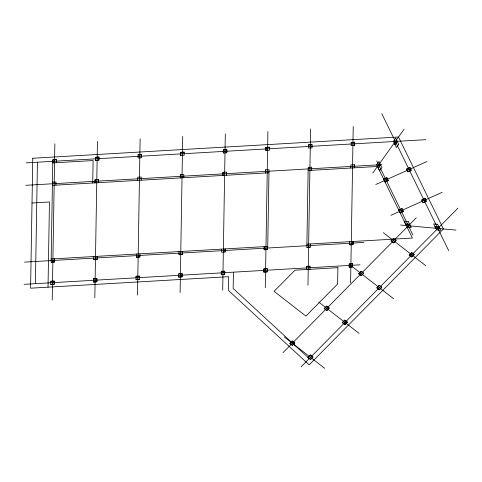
<?xml version="1.0" encoding="UTF-8"?>
<svg xmlns="http://www.w3.org/2000/svg" width="482" height="482" viewBox="0 0 482 482"><rect width="100%" height="100%" fill="white"/><g stroke="black" fill="none" stroke-linecap="round" stroke-linejoin="round"><path stroke-width="0.72" d="M35.403 283.663L37.439 162.211M48.025 287.176L49.459 201.97L32.011 202.988M52.496 185.323L52.544 182.202M52.869 162.88L52.924 159.831L56.328 159.632M52.231 300.075L54.852 143.817M54.623 258.852L54.574 261.907L51.11 262.154L52.827 159.747L56.346 159.542L56.292 162.693M54.677 258.804L54.629 261.955L51.164 262.106M55.918 185.136L55.966 181.991L52.448 182.19M92.737 183.003L93.11 160.554L52.773 162.898M93.755 256.532L93.701 259.684L97.219 259.479L97.274 256.328M94.99 182.871L95.044 179.72L98.563 179.515L98.509 182.666L98.551 179.533M95.087 182.853L95.141 179.726M95.466 160.41L95.52 157.355L98.924 157.156L98.87 160.211L95.37 160.428L95.424 157.277L98.943 157.072L98.888 160.223M94.821 297.605L97.448 141.34M97.219 256.382L97.165 259.43L93.761 259.629M139.955 253.851L139.9 257.002L136.382 257.207L136.436 254.056M137.671 180.395L137.725 177.243L141.244 177.039L141.19 180.19M137.503 295.123L140.123 138.864M179.027 251.586L178.973 254.737L182.497 254.532L182.545 251.381M180.268 177.924L180.316 174.773L183.835 174.568L183.787 177.719M180.358 177.9L180.413 174.779M180.738 155.457L180.792 152.408L184.196 152.21M180.099 292.652L182.72 136.394M182.491 251.435L182.437 254.484L179.033 254.683M221.624 249.11L221.569 252.261L225.088 252.056L225.142 248.911L225.034 252.05M222.859 175.448L222.913 172.297L226.432 172.092L226.377 175.243L226.42 172.11M222.955 175.43L223.009 172.309M223.335 152.987L223.383 149.938L226.793 149.739L226.739 152.788L223.238 153.005L223.293 149.854L226.811 149.649L226.757 152.8M222.69 290.182L225.317 133.924M233.445 272.167L233.168 288.477L309.263 358.578M264.22 246.639L264.166 249.79L267.685 249.586L269.028 169.622L265.51 169.827L265.455 172.978M264.275 246.688L264.226 249.736L267.63 249.537M265.552 172.96L265.606 169.833M265.931 150.511L265.98 147.462L269.39 147.263M265.287 287.712L267.914 131.447M307.968 285.23L310.589 128.971M310.414 243.958L310.36 247.109L306.841 247.314L308.185 167.35L311.703 167.146L311.655 170.297M349.534 241.687L349.48 244.838L352.999 244.633L353.053 241.482M350.769 168.025L350.824 164.874L354.342 164.669L354.288 167.82L354.288 164.687M350.601 282.759L353.228 126.501M352.993 241.536L352.945 244.591L349.534 244.784M354.668 145.377L354.716 142.226L351.197 142.431L351.149 145.582L354.668 145.377L354.662 142.317L351.251 142.515M372.791 173.038L404.109 129.176M378.292 168.152L380.635 164.862L379.003 161.518L376.653 164.802L412.417 238.042L306.895 244.163M282.994 352.661L416.231 217.816M301.142 366.796L457.9 208.146M383.696 179.226L386.938 177.774L388.311 180.575L385.064 182.027M375.809 184.479L426.998 161.5M398.765 210.08L402.006 208.628L403.374 211.429L400.132 212.881M390.878 215.333L442.072 192.348M138.111 154.885L141.6 154.68M308.576 144.992L312.065 144.787M26.136 162.868L425.769 139.678M25.763 185.317L381.792 164.651M52.399 185.341L268.974 172.773M308.131 170.501L377.472 166.477M51.158 259.009L267.739 246.435M24.474 262.13L363.91 242.428M136.394 257.159L139.882 256.954M306.859 247.26L310.348 247.061M50.839 281.422L54.249 281.229L54.195 284.35L50.785 284.549L50.785 281.199L54.309 280.994L54.255 284.145L50.737 284.35M93.436 278.951L96.84 278.753L96.792 281.88L93.381 282.078L93.381 278.723L96.9 278.518L96.846 281.669L93.327 281.874M136.069 276.475L139.563 276.276M178.708 274.005L182.118 273.806L182.063 276.927L178.653 277.126L178.653 273.776L182.172 273.571L182.124 276.722L178.605 276.927M221.304 271.529L224.708 271.336L224.66 274.457L221.25 274.656L221.25 271.306L224.769 271.101L224.714 274.252L221.196 274.451M267.305 268.86L263.901 269.058L263.847 272.179L267.257 271.987L267.365 268.625L263.847 268.829L263.793 271.981L267.311 271.776M306.534 266.582L310.022 266.383M349.215 264.106L352.619 263.907L352.565 267.034L349.161 267.233L349.161 263.877L352.679 263.678L352.625 266.823L349.107 267.028M24.1 284.32L360.006 264.823M136.008 279.397L139.527 279.192M405.507 223.883L409.646 224.263L411.285 227.618L407.139 227.239M400.572 225.034L455.948 230.107M353.041 267.239L393.583 298.726M318.692 302.027L359.138 333.436M284.241 336.912L324.687 368.32M383.341 232.704L425.901 265.817M381.792 113.68L448.682 250.652M376.767 160.988L412.917 235.017M32.764 158.241L30.583 288.188L228.625 276.692L228.396 290.423L309.167 364.838L443.422 228.962L398.518 137.015L32.764 158.241M136.063 276.246L136.02 279.602L139.509 279.397L139.581 276.041L136.063 276.246M138.099 154.8L138.045 157.945L141.563 157.747L141.618 154.595L138.099 154.8M180.696 152.324L180.642 155.475L184.16 155.27L184.214 152.119L180.696 152.324M265.889 147.384L265.835 150.535L269.354 150.33L269.408 147.179L265.889 147.384M306.522 266.353L306.48 269.709L309.974 269.504L310.04 266.148L306.522 266.353M308.564 144.907L308.51 148.052L312.029 147.854L312.083 144.702L308.564 144.907M337.888 267.679L337.611 284.012L305.901 316.108L274.095 291.345L295.02 270.167L337.888 267.679M398.638 144.335L396.397 147.51L394.752 144.269L397.078 141.015L398.638 144.335M395.71 138.123L393.36 141.413L394.993 144.757L397.343 141.473L395.71 138.123M380.388 164.404L378.069 167.591L379.635 170.839L381.955 167.652L380.388 164.404M326.682 306.142L324.374 308.528L326.85 310.486L329.29 308.088L326.742 306.106L324.32 308.558L326.868 310.547L329.242 308.1L326.682 306.142M294.797 342.949L292.49 345.335L289.929 343.377L292.321 340.991L294.833 342.967L292.405 345.419L289.857 343.437L292.279 340.979L294.797 342.949M379.238 285.254L376.846 287.712L379.328 289.604L381.72 287.212L379.238 285.254M361.102 271.33L358.68 273.782L361.229 275.77L363.651 273.318L361.102 271.33M393.559 238.482L391.131 240.94L393.583 242.886L395.975 240.494L393.493 238.536L391.101 240.922L393.686 242.922L396.108 240.47L393.559 238.482M310.45 355.089L308.028 357.548L310.577 359.53L312.999 357.078L310.45 355.089M344.913 320.217L342.485 322.669L345.04 324.657L347.462 322.199L344.913 320.217M379.274 285.44L376.846 287.893L379.394 289.881L381.822 287.429L379.274 285.44M411.712 252.61L409.29 255.062L411.839 257.051L414.261 254.592L411.712 252.61M361.199 271.258L358.807 273.643L361.289 275.608L363.681 273.216L361.199 271.258M411.574 252.652L409.182 255.038L411.664 256.924L414.056 254.538L411.574 252.652M344.787 320.15L342.401 322.542L344.877 324.5L347.269 322.115L344.787 320.15M310.402 355.035L308.01 357.421L310.486 359.385L312.878 356.999L310.402 355.035M410.013 167.417L406.766 168.869L408.14 171.67L411.381 170.218L410.013 167.417M425.082 198.271L421.834 199.729L423.202 202.53L426.45 201.072L425.082 198.271M386.811 177.75L383.63 179.165L384.961 181.919L388.143 180.503L386.811 177.75M409.688 167.778L406.501 169.194L407.832 171.947L411.019 170.526L409.688 167.778M401.94 208.73L398.753 210.146L400.084 212.827L403.271 211.405L401.94 208.73M424.811 198.753L421.623 200.175L422.961 202.856L426.142 201.434L424.811 198.753M408.284 221.563L404.241 221.22L405.808 224.467L409.851 224.811L408.284 221.563M437.662 224.287L433.619 223.943L435.186 227.191L439.229 227.534L437.662 224.287M439.096 226.962L434.951 226.582L436.59 229.932L440.729 230.312L439.096 226.962"/></g></svg>
